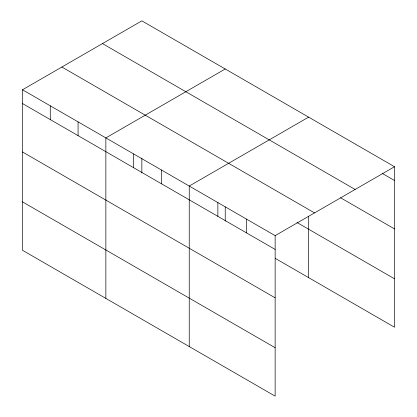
<?xml version="1.0" encoding="UTF-8"?>
<svg xmlns="http://www.w3.org/2000/svg" width="417" height="417" viewBox="0 0 417 417"><rect width="100%" height="100%" fill="white"/><g stroke="black" fill="none" stroke-linecap="round" stroke-linejoin="round"><path stroke-width="0.63" d="M22.482 89.77L275.147 235.647L275.147 396.15L22.482 250.273L22.482 89.77L141.853 20.85L394.518 166.727L394.518 327.23L275.262 258.378M225.232 68.987L105.861 137.907L105.861 298.416M308.616 117.13L189.24 186.05L189.24 346.553M275.147 235.647L394.518 166.727M382.17 173.368L394.518 180.498M102.462 43.592L355.128 189.469M340.616 197.799L394.518 228.917M61.872 67.028L314.538 212.905M296.94 222.47L394.518 278.806M22.482 103.541L275.147 249.418M22.482 151.965L275.147 297.842M22.482 201.854L275.147 347.731M308.616 216.251L308.616 277.633M246.51 219.113L246.51 232.884M225.232 206.895L225.232 221.099M217.872 202.579L217.872 216.355M161.447 170L161.447 183.777M141.853 158.111L141.853 172.961M133.654 153.956L133.654 167.728M78.068 121.863L78.068 135.634M50.275 105.819L50.275 119.59"/></g></svg>
